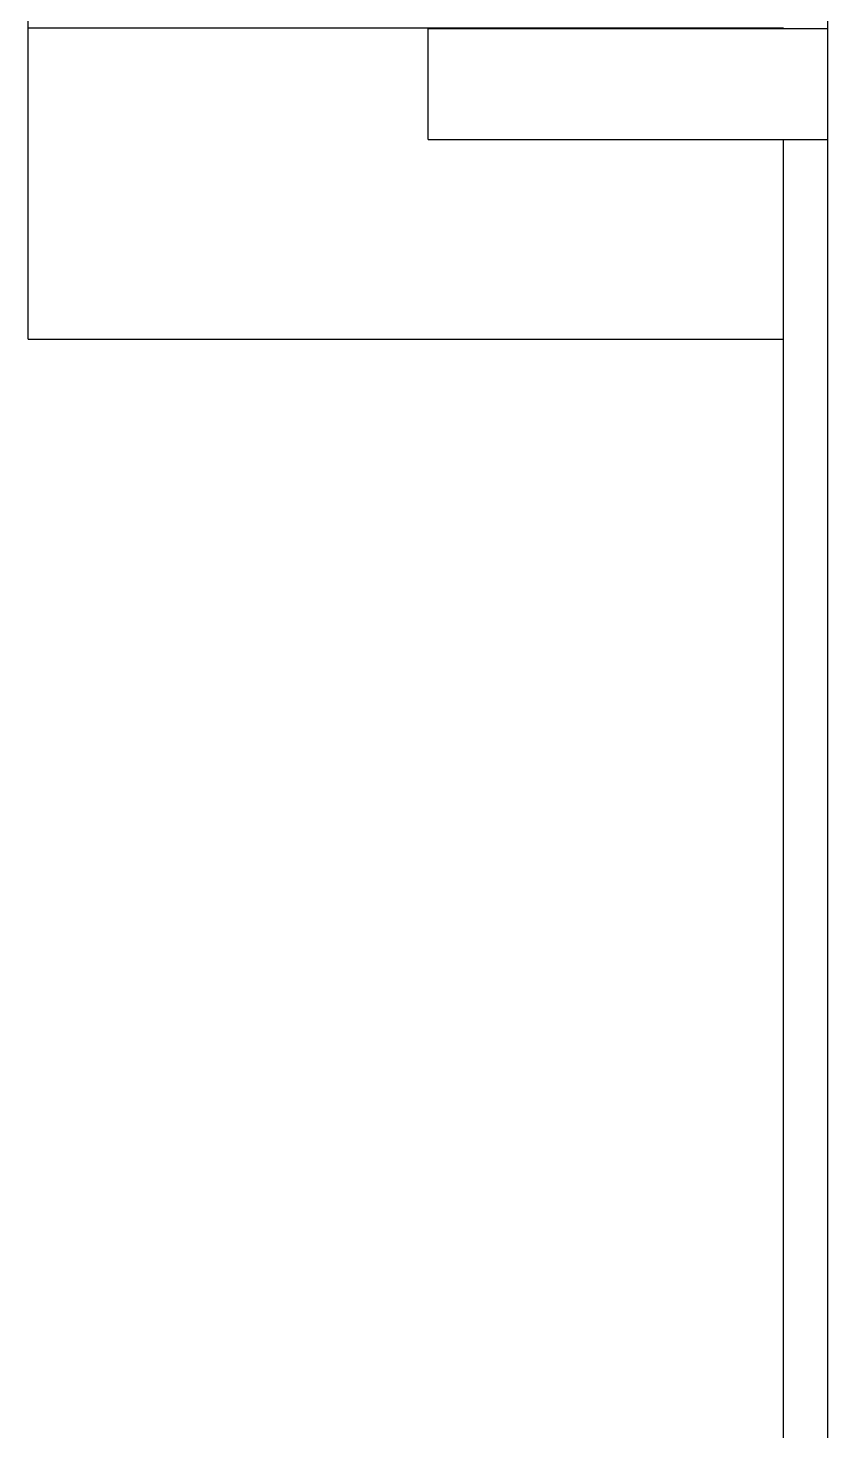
# Model space of a CAD drawing. Header units: inches. Extents: x -2812 to 9774, y -15726 to -746.
# Drawn here: x 2785.6 to 2821.6, y -9182.3 to -9119.2 of the extents above; entities that cross this region are included whole.
import ezdxf

# ---------------------------------------------------------------- set-up
doc = ezdxf.new("R2010")
doc.units = ezdxf.units.IN
doc.header["$LTSCALE"] = 17
doc.header["$MEASUREMENT"] = 0
doc.layers.add('OUTLINE', color=1, linetype='Continuous', lineweight=25)

msp = doc.modelspace()

# ---------------------------------------------------------------- linework, layer by layer
msp.add_line((2819.555, -9119.163), (2785.555, -9119.163))
at = {"layer": 'OUTLINE'}
for p, q in [((2821.555, -9119.163), (2821.555, -9009.163)), ((2785.555, -9133.163), (2785.555, -9085.163)), ((2785.555, -9124.163), (2785.555, -9119.163)), ((2803.555, -9119.179), (2821.555, -9119.179)), ((2803.555, -9124.179), (2803.555, -9119.179)), ((2819.555, -9119.179), (2819.555, -9119.163)), ((2821.555, -9231.163), (2821.555, -9119.163)), ((2803.555, -9124.179), (2821.555, -9124.179)), ((2819.555, -9220.496), (2819.555, -9124.179)), ((2785.555, -9133.163), (2819.555, -9133.163))]:
    msp.add_line(p, q, dxfattribs=at)

doc.saveas('drawing.dxf')
